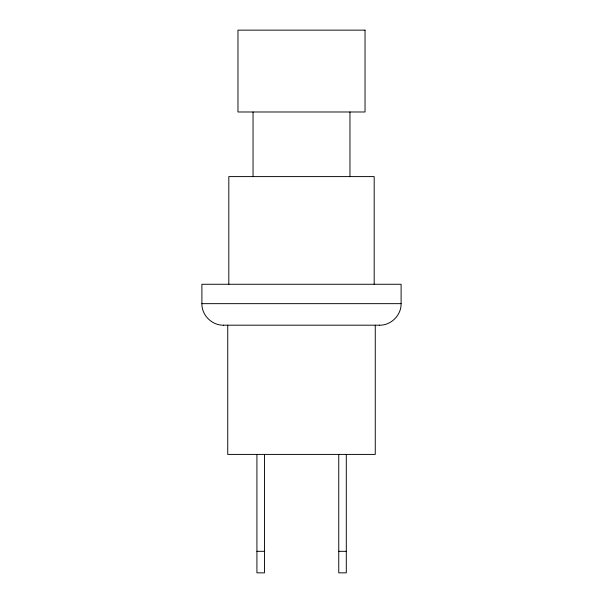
<?xml version="1.0" encoding="UTF-8"?>
<svg xmlns="http://www.w3.org/2000/svg" width="603" height="603" viewBox="0 0 603 603"><rect width="100%" height="100%" fill="white"/><g stroke="black" fill="none" stroke-linecap="round" stroke-linejoin="round"><path stroke-width="0.9" d="M379.475 325.19C391 325.499 401.379 315.203 401.101 303.656L401.101 284.269L201.899 284.269L201.899 303.656C201.621 315.203 212 325.499 223.525 325.19M201.899 303.656L401.101 303.656M223.434 325.19L379.566 325.19M256.923 551.315L264.461 551.315M338.758 551.315L346.295 551.315M375.262 325.19L375.262 454.406L227.738 454.406L227.738 325.19M374.184 284.269L374.184 176.596L228.816 176.596L228.816 284.269M349.959 111.985L349.959 176.596M346.295 454.406L346.295 572.85L338.758 572.85L338.758 454.406M264.461 454.406L264.461 572.85L256.923 572.85L256.923 454.406M253.041 111.985L253.041 176.596M365.034 30.15L237.966 30.15L237.966 111.985L365.034 111.985L365.034 30.15"/></g></svg>
